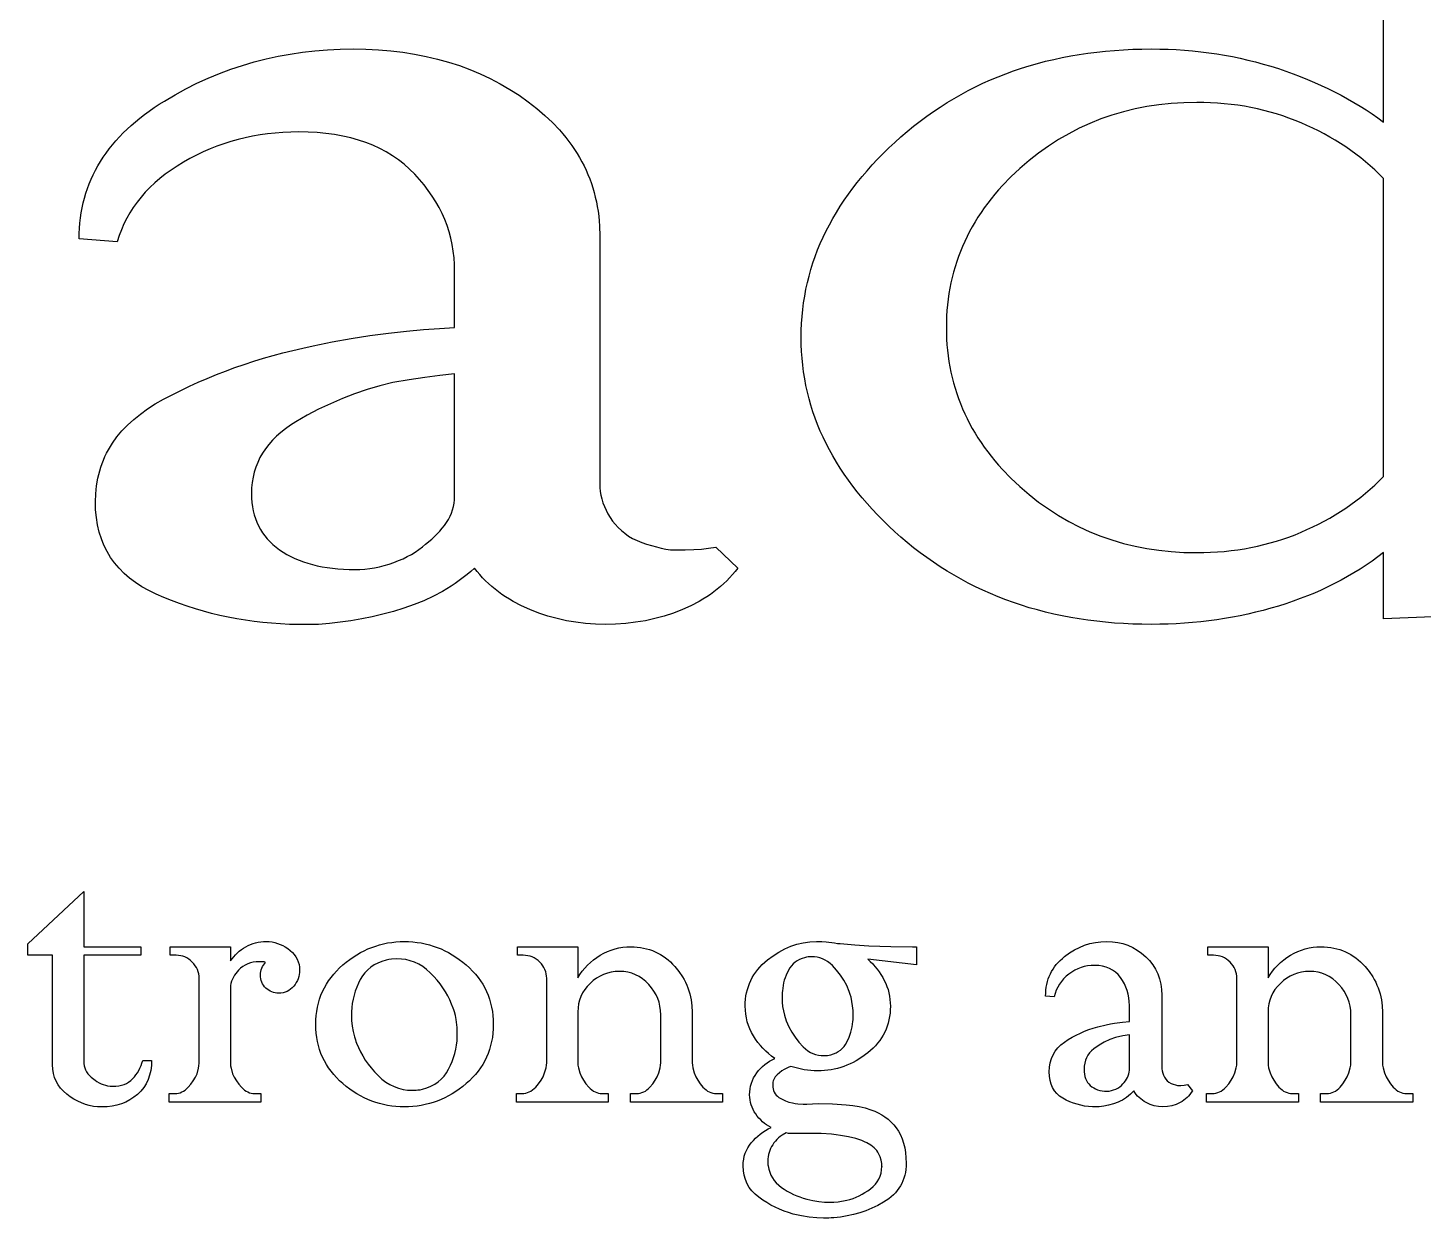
# Model space of a CAD drawing. Header units: millimetres. Extents: x 0.4 to 11.6, y 0.5 to 5.4.
# Drawn here: x 6.46 to 9.411, y 0.5 to 3.018 of the extents above; entities that cross this region are included whole.
import ezdxf

# ---------------------------------------------------------------- set-up
doc = ezdxf.new("R2010")
doc.units = ezdxf.units.MM
doc.header["$MEASUREMENT"] = 0

msp = doc.modelspace()

# ---------------------------------------------------------------- linework, layer by layer
at = {"flags": 128}
for points in [[(9.918702, 1.791667), (9.327634, 1.767857), (9.327634, 1.907738), (9.31552, 1.898577), (9.303166, 1.889695), (9.290573, 1.881092), (9.277739, 1.872768), (9.264665, 1.864723), (9.251352, 1.856957), (9.237799, 1.84947), (9.224006, 1.842262), (9.209973, 1.835333), (9.1957, 1.828683), (9.181187, 1.822312), (9.166434, 1.81622), (9.151441, 1.810407), (9.136209, 1.804874), (9.120737, 1.799619), (9.105024, 1.794643), (9.089132, 1.789958), (9.07312, 1.785575), (9.056988, 1.781494), (9.040736, 1.777716), (9.024364, 1.77424), (9.007872, 1.771066), (8.991261, 1.768194), (8.974529, 1.765625), (8.957677, 1.763358), (8.940706, 1.761393), (8.923614, 1.759731), (8.906403, 1.758371), (8.889071, 1.757313), (8.87162, 1.756557), (8.854049, 1.756104), (8.836357, 1.755952), (8.816552, 1.756133), (8.796957, 1.756673), (8.777571, 1.757574), (8.758396, 1.758836), (8.73943, 1.760457), (8.720675, 1.76244), (8.702129, 1.764782), (8.683793, 1.767485), (8.665667, 1.770549), (8.647751, 1.773972), (8.630044, 1.777756), (8.612548, 1.781901), (8.595262, 1.786406), (8.578185, 1.791271), (8.561318, 1.796497), (8.544662, 1.802083), (8.528215, 1.80803), (8.511978, 1.814337), (8.495951, 1.821004), (8.480133, 1.828032), (8.464526, 1.83542), (8.449129, 1.843169), (8.433941, 1.851278), (8.418964, 1.859747), (8.404196, 1.868577), (8.389638, 1.877767), (8.37529, 1.887317), (8.361152, 1.897228), (8.347224, 1.9075), (8.333506, 1.918132), (8.319998, 1.929124), (8.306699, 1.940476), (8.293712, 1.952061), (8.281137, 1.963751), (8.268974, 1.975545), (8.257224, 1.987444), (8.245886, 1.999448), (8.23496, 2.011556), (8.224446, 2.023769), (8.214345, 2.036086), (8.204656, 2.048508), (8.195379, 2.061035), (8.186515, 2.073667), (8.178063, 2.086403), (8.170023, 2.099243), (8.162396, 2.112188), (8.15518, 2.125238), (8.148378, 2.138393), (8.141987, 2.151652), (8.136009, 2.165016), (8.130443, 2.178484), (8.125289, 2.192057), (8.120548, 2.205735), (8.116218, 2.219517), (8.112302, 2.233404), (8.108797, 2.247396), (8.105705, 2.261492), (8.103025, 2.275693), (8.100757, 2.289998), (8.098902, 2.304408), (8.097459, 2.318923), (8.096428, 2.333543), (8.09581, 2.348267), (8.095604, 2.363095), (8.09581, 2.377925), (8.096428, 2.392654), (8.097459, 2.40728), (8.098902, 2.421805), (8.100757, 2.436228), (8.103025, 2.45055), (8.105705, 2.46477), (8.108797, 2.478888), (8.112302, 2.492904), (8.116218, 2.506818), (8.120548, 2.520631), (8.125289, 2.534342), (8.130443, 2.547952), (8.136009, 2.561459), (8.141987, 2.574865), (8.148378, 2.58817), (8.15518, 2.601372), (8.162396, 2.614473), (8.170023, 2.627472), (8.178063, 2.640369), (8.186515, 2.653165), (8.195379, 2.665859), (8.204656, 2.678451), (8.214345, 2.690941), (8.224446, 2.70333), (8.23496, 2.715617), (8.245886, 2.727802), (8.257224, 2.739886), (8.268974, 2.751867), (8.281137, 2.763747), (8.293712, 2.775526), (8.306699, 2.787202), (8.319998, 2.798646), (8.333506, 2.809727), (8.347224, 2.820445), (8.361152, 2.830799), (8.37529, 2.84079), (8.389638, 2.850417), (8.404196, 2.859682), (8.418964, 2.868583), (8.433941, 2.87712), (8.449129, 2.885295), (8.464526, 2.893106), (8.480133, 2.900553), (8.495951, 2.907638), (8.511978, 2.914359), (8.528215, 2.920717), (8.544662, 2.926711), (8.561318, 2.932343), (8.578185, 2.93761), (8.595262, 2.942515), (8.612548, 2.947056), (8.630044, 2.951234), (8.647751, 2.955049), (8.665667, 2.9585), (8.683793, 2.961589), (8.702129, 2.964313), (8.720675, 2.966675), (8.73943, 2.968673), (8.758396, 2.970308), (8.777571, 2.971579), (8.796957, 2.972488), (8.816552, 2.973033), (8.836357, 2.973214), (8.854049, 2.973052), (8.87162, 2.972563), (8.889071, 2.971749), (8.906403, 2.97061), (8.923614, 2.969145), (8.940706, 2.967355), (8.957677, 2.965239), (8.974529, 2.962798), (8.991261, 2.960031), (9.007872, 2.956938), (9.024364, 2.95352), (9.040736, 2.949777), (9.056988, 2.945708), (9.07312, 2.941313), (9.089132, 2.936593), (9.105024, 2.931548), (9.136209, 2.920666), (9.151441, 2.914876), (9.166434, 2.908854), (9.181187, 2.9026), (9.1957, 2.896112), (9.209973, 2.889393), (9.224006, 2.88244), (9.237799, 2.875256), (9.251352, 2.867839), (9.264665, 2.860189), (9.277739, 2.852307), (9.290573, 2.844192), (9.303166, 2.835844), (9.31552, 2.827265), (9.327634, 2.818452), (9.327634, 3.434524)], [(7.96127, 1.875), (7.955865, 1.86803), (7.950206, 1.861258), (7.944291, 1.854684), (7.938122, 1.848307), (7.931697, 1.842128), (7.925018, 1.836147), (7.918084, 1.830363), (7.910895, 1.824777), (7.903451, 1.819388), (7.895752, 1.814197), (7.887799, 1.809204), (7.87959, 1.804408), (7.862409, 1.79541), (7.844208, 1.787202), (7.825287, 1.779878), (7.805947, 1.773531), (7.786187, 1.768159), (7.766007, 1.763765), (7.745407, 1.760347), (7.724387, 1.757906), (7.702948, 1.756441), (7.681089, 1.755952), (7.660129, 1.756441), (7.639469, 1.757906), (7.619109, 1.760347), (7.599049, 1.763765), (7.579289, 1.768159), (7.559829, 1.773531), (7.540668, 1.779878), (7.521807, 1.787202), (7.503606, 1.79541), (7.486425, 1.804408), (7.478216, 1.809204), (7.470263, 1.814197), (7.462564, 1.819388), (7.45512, 1.824777), (7.447931, 1.830363), (7.440997, 1.836147), (7.434318, 1.842128), (7.427894, 1.848307), (7.421724, 1.854684), (7.41581, 1.861258), (7.41015, 1.86803), (7.404745, 1.875), (7.396964, 1.868042), (7.388973, 1.861305), (7.380772, 1.854789), (7.372361, 1.848493), (7.363741, 1.842419), (7.35491, 1.836565), (7.336619, 1.825521), (7.317488, 1.81536), (7.297518, 1.806083), (7.276709, 1.797689), (7.255059, 1.790179), (7.23293, 1.783459), (7.210681, 1.777437), (7.188312, 1.772112), (7.165823, 1.767485), (7.143215, 1.763556), (7.120486, 1.760324), (7.097637, 1.757789), (7.074669, 1.755952), (7.059316, 1.755952), (7.043964, 1.755952), (7.028611, 1.755952), (7.013259, 1.755952), (6.994166, 1.7569), (6.975268, 1.758254), (6.956564, 1.760016), (6.938056, 1.762184), (6.919743, 1.764759), (6.901624, 1.767741), (6.8837, 1.77113), (6.865972, 1.774926), (6.848438, 1.779128), (6.831099, 1.783738), (6.813955, 1.788754), (6.797006, 1.794178), (6.780252, 1.800008), (6.763692, 1.806245), (6.747328, 1.812889), (6.731158, 1.81994), (6.715589, 1.827503), (6.701023, 1.835682), (6.687463, 1.844477), (6.674906, 1.853888), (6.663354, 1.863915), (6.652807, 1.874558), (6.643264, 1.885818), (6.634726, 1.897693), (6.627192, 1.910185), (6.620663, 1.923293), (6.615138, 1.937018), (6.610618, 1.951358), (6.607102, 1.966314), (6.604591, 1.981887), (6.603084, 1.998076), (6.602582, 2.014881), (6.603144, 2.032122), (6.604831, 2.048875), (6.607642, 2.065139), (6.609469, 2.073088), (6.611578, 2.080915), (6.613967, 2.08862), (6.616638, 2.096203), (6.619589, 2.103664), (6.622822, 2.111003), (6.626336, 2.118219), (6.630131, 2.125314), (6.634207, 2.132286), (6.638564, 2.139137), (6.648122, 2.152472), (6.658804, 2.165318), (6.670611, 2.177676), (6.683542, 2.189546), (6.697598, 2.200928), (6.712777, 2.211821), (6.729082, 2.222226), (6.746511, 2.232143), (6.764614, 2.241653), (6.782943, 2.250837), (6.801496, 2.259696), (6.820274, 2.268229), (6.839277, 2.276437), (6.858505, 2.284319), (6.877958, 2.291876), (6.897636, 2.299107), (6.917539, 2.306013), (6.937666, 2.312593), (6.958019, 2.318848), (6.978596, 2.324777), (6.999398, 2.33038), (7.020425, 2.335658), (7.041677, 2.340611), (7.063154, 2.345238), (7.103334, 2.353609), (7.143275, 2.360863), (7.182975, 2.367001), (7.222435, 2.372024), (7.260697, 2.376116), (7.296799, 2.379464), (7.330742, 2.382068), (7.362526, 2.383929), (7.362526, 2.502976), (7.362196, 2.51738), (7.361207, 2.531576), (7.359558, 2.545561), (7.357249, 2.559338), (7.35428, 2.572905), (7.350652, 2.586263), (7.346364, 2.599412), (7.341417, 2.612351), (7.335809, 2.625081), (7.329542, 2.637602), (7.322616, 2.649914), (7.31503, 2.662016), (7.306784, 2.67391), (7.297878, 2.685593), (7.288313, 2.697068), (7.278088, 2.708333), (7.267233, 2.719145), (7.255779, 2.72926), (7.243725, 2.738677), (7.231071, 2.747396), (7.217818, 2.755418), (7.203965, 2.762742), (7.189512, 2.769368), (7.174459, 2.775298), (7.158807, 2.780529), (7.142555, 2.785063), (7.125703, 2.7889), (7.108252, 2.792039), (7.090201, 2.79448), (7.07155, 2.796224), (7.0523, 2.79727), (7.032449, 2.797619), (7.015755, 2.797369), (6.999256, 2.796619), (6.982951, 2.795369), (6.966842, 2.79362), (6.950927, 2.79137), (6.935207, 2.788621), (6.919683, 2.785371), (6.904353, 2.781622), (6.889218, 2.777373), (6.874278, 2.772624), (6.859532, 2.767375), (6.844982, 2.761626), (6.830627, 2.755377), (6.816466, 2.748628), (6.802501, 2.74138), (6.78873, 2.733631), (6.775364, 2.725475), (6.762613, 2.717006), (6.750476, 2.708223), (6.738955, 2.699126), (6.728047, 2.689715), (6.717755, 2.67999), (6.708077, 2.669951), (6.699014, 2.659598), (6.690566, 2.648932), (6.682732, 2.637951), (6.675513, 2.626657), (6.668909, 2.615048), (6.66292, 2.603126), (6.657545, 2.59089), (6.652785, 2.57834), (6.648639, 2.565476), (6.568039, 2.571429), (6.568215, 2.582706), (6.568744, 2.593843), (6.569625, 2.604841), (6.570858, 2.615699), (6.572443, 2.626418), (6.574381, 2.636998), (6.576671, 2.647438), (6.579314, 2.657738), (6.582308, 2.667899), (6.585655, 2.67792), (6.589355, 2.687802), (6.593407, 2.697545), (6.597811, 2.707148), (6.602567, 2.716611), (6.607676, 2.725935), (6.613137, 2.735119), (6.61895, 2.744164), (6.625116, 2.753069), (6.631634, 2.761835), (6.638504, 2.770461), (6.645727, 2.778948), (6.653302, 2.787295), (6.661229, 2.795503), (6.669509, 2.803571), (6.678141, 2.8115), (6.687125, 2.819289), (6.696462, 2.826939), (6.706151, 2.834449), (6.716192, 2.84182), (6.726586, 2.849051), (6.737332, 2.856143), (6.74843, 2.863095), (6.771129, 2.87643), (6.794127, 2.888904), (6.817426, 2.900519), (6.841024, 2.911272), (6.864922, 2.921166), (6.88912, 2.930199), (6.913618, 2.938372), (6.938416, 2.945685), (6.963513, 2.952137), (6.988911, 2.957729), (7.014608, 2.96246), (7.040605, 2.966332), (7.066902, 2.969343), (7.093499, 2.971494), (7.120396, 2.972784), (7.147592, 2.973214), (7.174677, 2.972778), (7.201236, 2.97147), (7.227271, 2.969291), (7.25278, 2.966239), (7.277766, 2.962315), (7.302226, 2.95752), (7.326162, 2.951852), (7.349573, 2.945313), (7.372459, 2.937901), (7.39482, 2.929618), (7.416657, 2.920462), (7.437969, 2.910435), (7.458756, 2.899536), (7.479019, 2.887765), (7.498756, 2.875122), (7.517969, 2.861607), (7.536328, 2.847418), (7.553502, 2.832752), (7.569491, 2.81761), (7.584296, 2.80199), (7.591255, 2.794002), (7.597917, 2.785894), (7.604283, 2.777668), (7.610354, 2.769322), (7.616128, 2.760857), (7.621606, 2.752273), (7.626787, 2.74357), (7.631673, 2.734747), (7.636263, 2.725805), (7.640556, 2.716745), (7.644554, 2.707565), (7.648255, 2.698265), (7.65166, 2.688847), (7.654769, 2.67931), (7.657582, 2.669653), (7.660099, 2.659877), (7.66232, 2.649982), (7.664244, 2.639968), (7.665873, 2.629835), (7.667205, 2.619582), (7.668242, 2.609211), (7.668982, 2.59872), (7.669574, 2.577381), (7.669574, 2.053571), (7.669844, 2.04541), (7.670654, 2.037295), (7.672003, 2.029227), (7.673892, 2.021205), (7.676321, 2.01323), (7.67929, 2.005301), (7.682798, 1.997419), (7.686846, 1.989583), (7.691434, 1.981934), (7.696561, 1.974609), (7.702228, 1.967611), (7.708435, 1.960938), (7.715182, 1.95459), (7.722468, 1.948568), (7.730294, 1.942871), (7.73866, 1.9375), (7.748375, 1.933222), (7.75833, 1.929315), (7.768525, 1.925781), (7.77896, 1.922619), (7.789395, 1.919829), (7.79959, 1.917411), (7.809545, 1.915365), (7.81926, 1.91369), (7.834613, 1.91369), (7.849965, 1.91369), (7.868196, 1.914063), (7.884508, 1.915179), (7.89986, 1.917039), (7.915213, 1.919643), (7.96127, 1.875)], [(9.327634, 2.068452), (9.327634, 2.699405), (9.318406, 2.708583), (9.308954, 2.717518), (9.299276, 2.726208), (9.289373, 2.734654), (9.279246, 2.742856), (9.268893, 2.750814), (9.258316, 2.758527), (9.247514, 2.765997), (9.236487, 2.773222), (9.225235, 2.780204), (9.213758, 2.786941), (9.202056, 2.793434), (9.19013, 2.799683), (9.177978, 2.805687), (9.165602, 2.811448), (9.153001, 2.816964), (9.14022, 2.82219), (9.127303, 2.827079), (9.114252, 2.83163), (9.101066, 2.835844), (9.087745, 2.839722), (9.07429, 2.843262), (9.060699, 2.846465), (9.046973, 2.84933), (9.033112, 2.851859), (9.019117, 2.85405), (9.004986, 2.855905), (8.990721, 2.857422), (8.976321, 2.858602), (8.961785, 2.859445), (8.947115, 2.85995), (8.93231, 2.860119), (8.905211, 2.859573), (8.878606, 2.857933), (8.852497, 2.855201), (8.826882, 2.851376), (8.801762, 2.846459), (8.777137, 2.840448), (8.753006, 2.833345), (8.72937, 2.825149), (8.706229, 2.81586), (8.683583, 2.805478), (8.661431, 2.794003), (8.639775, 2.781436), (8.618612, 2.767776), (8.597945, 2.753023), (8.577773, 2.737177), (8.558095, 2.720238), (8.539272, 2.702532), (8.521663, 2.684384), (8.513314, 2.675145), (8.505269, 2.665795), (8.497527, 2.656334), (8.490089, 2.646763), (8.482954, 2.637082), (8.476123, 2.62729), (8.469596, 2.617388), (8.463372, 2.607375), (8.457452, 2.597252), (8.451835, 2.587019), (8.446522, 2.576675), (8.441513, 2.56622), (8.436807, 2.555655), (8.432405, 2.54498), (8.428306, 2.534194), (8.424511, 2.523298), (8.42102, 2.512291), (8.417832, 2.501174), (8.414948, 2.489947), (8.412367, 2.478609), (8.41009, 2.46716), (8.408117, 2.455601), (8.406447, 2.443932), (8.405081, 2.432152), (8.404018, 2.420262), (8.403259, 2.408261), (8.402804, 2.39615), (8.402652, 2.383929), (8.402804, 2.371707), (8.403259, 2.359596), (8.404018, 2.347595), (8.405081, 2.335705), (8.406447, 2.323925), (8.408117, 2.312256), (8.41009, 2.300697), (8.412367, 2.289249), (8.414948, 2.277911), (8.417832, 2.266683), (8.42102, 2.255566), (8.424511, 2.244559), (8.428306, 2.233663), (8.432405, 2.222877), (8.436807, 2.212202), (8.441513, 2.201637), (8.446522, 2.191182), (8.451835, 2.180838), (8.457452, 2.170605), (8.463372, 2.160482), (8.469596, 2.150469), (8.476123, 2.140567), (8.482954, 2.130775), (8.490089, 2.121094), (8.497527, 2.111523), (8.505269, 2.102062), (8.513314, 2.092712), (8.521663, 2.083473), (8.539272, 2.065325), (8.558095, 2.047619), (8.577773, 2.03068), (8.597945, 2.014834), (8.618612, 2.000081), (8.639775, 1.986421), (8.661431, 1.973854), (8.683583, 1.962379), (8.706229, 1.951997), (8.72937, 1.942708), (8.753006, 1.934512), (8.777137, 1.927409), (8.801762, 1.921398), (8.826882, 1.916481), (8.852497, 1.912656), (8.878606, 1.909924), (8.905211, 1.908285), (8.93231, 1.907738), (8.947115, 1.907907), (8.961785, 1.908412), (8.976321, 1.909255), (8.990721, 1.910435), (9.004986, 1.911952), (9.019117, 1.913807), (9.033112, 1.915998), (9.046973, 1.918527), (9.060699, 1.921393), (9.07429, 1.924595), (9.087745, 1.928135), (9.101066, 1.932013), (9.114252, 1.936227), (9.127303, 1.940778), (9.14022, 1.945667), (9.153001, 1.950893), (9.165602, 1.956409), (9.177978, 1.96217), (9.19013, 1.968175), (9.202056, 1.974423), (9.213758, 1.980916), (9.225235, 1.987653), (9.236487, 1.994635), (9.247514, 2.00186), (9.258316, 2.00933), (9.268893, 2.017043), (9.279246, 2.025001), (9.289373, 2.033203), (9.299276, 2.041649), (9.308954, 2.050339), (9.318406, 2.059274), (9.327634, 2.068452)], [(7.362526, 2.026786), (7.362526, 2.285714), (7.331342, 2.282366), (7.299197, 2.278274), (7.266094, 2.273438), (7.232031, 2.267857), (7.204474, 2.260696), (7.177458, 2.252604), (7.150981, 2.243583), (7.125044, 2.233631), (7.099646, 2.222749), (7.074788, 2.210938), (7.05047, 2.198196), (7.026692, 2.184524), (7.015305, 2.177304), (7.004653, 2.169782), (6.994736, 2.161958), (6.985553, 2.153832), (6.977104, 2.145403), (6.969391, 2.136672), (6.962412, 2.127639), (6.956167, 2.118304), (6.950657, 2.108666), (6.945882, 2.098726), (6.941842, 2.088484), (6.938536, 2.077939), (6.935965, 2.067092), (6.934128, 2.055943), (6.933026, 2.044492), (6.932659, 2.032738), (6.932891, 2.023205), (6.933588, 2.013951), (6.93475, 2.004976), (6.936377, 1.99628), (6.938468, 1.987863), (6.941025, 1.979725), (6.944046, 1.971866), (6.947531, 1.964286), (6.951482, 1.956985), (6.955897, 1.949963), (6.960777, 1.94322), (6.966122, 1.936756), (6.971932, 1.930571), (6.978206, 1.924665), (6.984945, 1.919038), (6.992149, 1.91369), (6.999743, 1.908645), (7.007652, 1.903925), (7.015875, 1.89953), (7.024413, 1.895461), (7.033267, 1.891718), (7.042434, 1.8883), (7.051917, 1.885207), (7.061715, 1.88244), (7.071827, 1.879999), (7.082255, 1.877883), (7.092997, 1.876093), (7.104054, 1.874628), (7.115426, 1.873489), (7.127113, 1.872675), (7.139114, 1.872187), (7.151431, 1.872024), (7.161955, 1.872256), (7.17242, 1.872954), (7.182825, 1.874116), (7.19317, 1.875744), (7.203455, 1.877837), (7.21368, 1.880394), (7.223845, 1.883417), (7.23395, 1.886905), (7.243815, 1.890765), (7.25326, 1.894903), (7.262286, 1.899321), (7.270891, 1.904018), (7.279077, 1.908994), (7.286844, 1.914249), (7.29419, 1.919782), (7.301117, 1.925595), (7.31395, 1.936291), (7.319917, 1.941848), (7.325584, 1.947545), (7.330952, 1.953381), (7.336019, 1.959356), (7.340787, 1.965472), (7.345255, 1.971726), (7.349303, 1.97812), (7.352811, 1.984654), (7.35578, 1.991327), (7.358208, 1.99814), (7.360097, 2.005092), (7.361447, 2.012184), (7.362256, 2.019415), (7.362526, 2.026786)], [(6.721501, 0.833603), (6.721033, 0.822563), (6.71963, 0.812112), (6.717291, 0.802248), (6.714016, 0.792973), (6.709806, 0.784285), (6.704661, 0.776186), (6.69858, 0.768675), (6.691563, 0.761752), (6.683838, 0.755537), (6.675632, 0.750151), (6.666944, 0.745594), (6.657776, 0.741865), (6.648126, 0.738964), (6.637996, 0.736893), (6.627384, 0.73565), (6.616291, 0.735236), (6.611586, 0.735236), (6.606882, 0.735236), (6.598194, 0.736405), (6.589668, 0.738203), (6.581301, 0.740628), (6.573095, 0.743682), (6.565049, 0.747364), (6.557164, 0.751675), (6.549439, 0.756613), (6.541874, 0.76218), (6.534857, 0.768294), (6.528776, 0.774876), (6.523631, 0.781927), (6.519421, 0.789444), (6.516146, 0.79743), (6.513807, 0.805883), (6.512404, 0.814805), (6.511936, 0.824194), (6.511936, 1.055998), (6.459759, 1.055998), (6.459759, 1.079948), (6.577799, 1.191145), (6.577799, 1.07396), (6.698406, 1.07396), (6.698406, 1.055998), (6.577799, 1.055998), (6.577799, 0.943517), (6.577799, 0.831892), (6.578047, 0.82706), (6.578788, 0.822403), (6.580025, 0.817919), (6.581755, 0.813608), (6.583981, 0.809472), (6.586701, 0.805509), (6.589915, 0.80172), (6.593624, 0.798105), (6.601723, 0.791663), (6.605913, 0.788903), (6.610196, 0.786451), (6.614573, 0.784306), (6.619044, 0.782468), (6.623608, 0.780938), (6.628266, 0.779715), (6.633826, 0.779287), (6.639386, 0.778859), (6.645841, 0.779107), (6.651949, 0.779848), (6.657709, 0.781085), (6.663122, 0.782815), (6.668187, 0.785041), (6.672905, 0.78776), (6.677276, 0.790975), (6.681299, 0.794684), (6.685001, 0.798753), (6.688409, 0.80305), (6.691523, 0.807574), (6.694343, 0.812325), (6.696869, 0.817304), (6.699101, 0.82251), (6.701039, 0.827943), (6.702683, 0.833603), (6.721501, 0.833603)], [(7.034565, 1.024349), (7.034371, 1.019705), (7.033789, 1.015181), (7.03282, 1.010777), (7.031464, 1.006493), (7.02972, 1.00233), (7.027588, 0.998287), (7.025069, 0.994365), (7.022162, 0.990562), (7.018947, 0.987054), (7.015506, 0.984013), (7.011837, 0.981441), (7.007941, 0.979336), (7.003818, 0.977698), (6.999468, 0.976529), (6.99489, 0.975827), (6.990086, 0.975593), (6.986297, 0.975767), (6.982628, 0.976288), (6.979079, 0.977157), (6.975651, 0.978373), (6.972343, 0.979937), (6.969156, 0.981848), (6.966089, 0.984107), (6.963142, 0.986713), (6.960435, 0.989573), (6.95809, 0.992594), (6.956105, 0.995775), (6.954481, 0.999116), (6.953218, 1.002618), (6.952316, 1.00628), (6.951775, 1.010102), (6.951594, 1.014085), (6.951781, 1.01788), (6.952343, 1.021569), (6.953278, 1.025151), (6.954588, 1.028626), (6.956218, 1.031941), (6.958116, 1.035041), (6.960281, 1.037928), (6.962714, 1.040601), (6.959399, 1.041884), (6.956299, 1.042312), (6.949028, 1.042312), (6.94272, 1.042018), (6.936625, 1.041136), (6.930745, 1.039666), (6.925078, 1.037607), (6.919678, 1.035014), (6.9146, 1.031941), (6.909842, 1.028385), (6.905404, 1.024349), (6.902491, 1.021195), (6.899738, 1.01772), (6.897145, 1.013924), (6.894712, 1.009808), (6.892547, 1.005478), (6.890756, 1.00104), (6.88934, 0.996496), (6.888297, 0.991845), (6.888297, 0.827615), (6.888618, 0.822376), (6.88958, 0.816923), (6.892574, 0.805376), (6.896343, 0.797811), (6.900807, 0.790514), (6.905966, 0.783484), (6.91182, 0.776721), (6.914967, 0.773613), (6.918208, 0.77092), (6.921543, 0.768642), (6.924971, 0.766777), (6.928493, 0.765327), (6.932108, 0.764291), (6.935817, 0.76367), (6.939619, 0.763463), (6.952449, 0.763463), (6.952449, 0.7455), (6.854938, 0.7455), (6.758281, 0.7455), (6.758281, 0.763463), (6.771032, 0.763463), (6.774808, 0.76367), (6.778491, 0.764291), (6.782082, 0.765327), (6.78558, 0.766777), (6.788985, 0.768642), (6.792297, 0.77092), (6.795517, 0.773613), (6.798644, 0.776721), (6.80446, 0.783484), (6.809587, 0.790514), (6.814023, 0.797811), (6.817769, 0.805376), (6.820743, 0.816923), (6.8217, 0.822376), (6.82202, 0.827615), (6.82202, 1.007242), (6.821794, 1.01208), (6.821117, 1.016758), (6.819988, 1.021275), (6.818408, 1.025632), (6.816376, 1.029829), (6.813893, 1.033865), (6.810958, 1.037741), (6.807572, 1.041456), (6.80388, 1.044865), (6.800029, 1.047818), (6.796018, 1.050318), (6.791848, 1.052362), (6.787518, 1.053953), (6.783029, 1.055089), (6.77838, 1.05577), (6.773571, 1.055998), (6.760834, 1.055998), (6.760834, 1.07396), (6.888297, 1.07396), (6.888297, 1.044023), (6.891612, 1.048607), (6.89514, 1.05295), (6.898882, 1.057054), (6.902838, 1.060916), (6.907008, 1.064538), (6.911392, 1.067919), (6.91599, 1.07106), (6.920801, 1.07396), (6.925773, 1.076567), (6.930851, 1.078825), (6.936037, 1.080736), (6.94133, 1.0823), (6.946729, 1.083516), (6.952236, 1.084385), (6.957849, 1.084906), (6.963569, 1.08508), (6.966991, 1.08508), (6.970412, 1.08508), (6.97634, 1.084225), (6.982147, 1.082942), (6.987834, 1.081231), (6.9934, 1.079093), (6.998846, 1.076526), (7.004172, 1.073533), (7.009378, 1.070111), (7.014463, 1.066262), (7.019175, 1.062052), (7.023258, 1.057548), (7.026713, 1.05275), (7.029539, 1.047658), (7.031738, 1.042272), (7.033308, 1.036592), (7.03425, 1.030617), (7.034565, 1.024349)], [(7.444285, 0.90973), (7.444061, 0.900319), (7.443389, 0.891119), (7.44227, 0.88213), (7.440703, 0.87335), (7.438688, 0.864782), (7.436225, 0.856424), (7.433315, 0.848276), (7.429957, 0.840339), (7.426152, 0.832612), (7.421898, 0.825096), (7.417197, 0.81779), (7.412048, 0.810695), (7.406451, 0.80381), (7.400407, 0.797136), (7.393915, 0.790672), (7.386975, 0.784419), (7.379748, 0.778463), (7.372394, 0.772892), (7.364913, 0.767704), (7.357305, 0.762901), (7.34957, 0.758483), (7.341708, 0.754448), (7.333719, 0.750798), (7.325603, 0.747531), (7.31736, 0.74465), (7.30899, 0.742152), (7.300493, 0.740039), (7.291869, 0.73831), (7.283118, 0.736965), (7.274241, 0.736004), (7.265236, 0.735428), (7.256104, 0.735236), (7.247076, 0.735428), (7.238168, 0.736004), (7.229381, 0.736965), (7.220713, 0.73831), (7.212166, 0.740039), (7.20374, 0.742152), (7.195433, 0.74465), (7.187247, 0.747531), (7.179181, 0.750798), (7.171236, 0.754448), (7.163411, 0.758483), (7.155706, 0.762901), (7.148121, 0.767704), (7.140657, 0.772892), (7.133312, 0.778463), (7.126089, 0.784419), (7.119149, 0.790672), (7.112657, 0.797136), (7.106612, 0.80381), (7.101016, 0.810695), (7.095867, 0.81779), (7.091166, 0.825096), (7.086912, 0.832612), (7.083107, 0.840339), (7.079749, 0.848276), (7.076838, 0.856424), (7.074376, 0.864782), (7.072361, 0.87335), (7.070794, 0.88213), (7.069675, 0.891119), (7.069003, 0.900319), (7.068779, 0.90973), (7.069003, 0.919143), (7.069675, 0.928348), (7.070794, 0.937346), (7.072361, 0.946137), (7.074376, 0.95472), (7.076838, 0.963097), (7.079749, 0.971266), (7.083107, 0.979229), (7.086912, 0.986984), (7.091166, 0.994532), (7.095867, 1.001872), (7.101016, 1.009006), (7.106612, 1.015932), (7.112657, 1.022652), (7.119149, 1.029164), (7.126089, 1.035469), (7.133312, 1.041477), (7.140657, 1.047097), (7.148121, 1.052329), (7.155706, 1.057174), (7.163411, 1.061631), (7.171236, 1.065701), (7.179181, 1.069383), (7.187247, 1.072677), (7.195433, 1.075584), (7.20374, 1.078104), (7.212166, 1.080235), (7.220713, 1.081979), (7.229381, 1.083336), (7.238168, 1.084305), (7.247076, 1.084886), (7.256104, 1.08508), (7.265236, 1.084886), (7.274241, 1.084305), (7.283118, 1.083336), (7.291869, 1.081979), (7.300493, 1.080235), (7.30899, 1.078104), (7.31736, 1.075584), (7.325603, 1.072677), (7.333719, 1.069383), (7.341708, 1.065701), (7.34957, 1.061631), (7.357305, 1.057174), (7.364913, 1.052329), (7.372394, 1.047097), (7.379748, 1.041477), (7.386975, 1.035469), (7.393915, 1.029164), (7.400407, 1.022652), (7.406451, 1.015932), (7.412048, 1.009006), (7.417197, 1.001872), (7.421898, 0.994532), (7.426152, 0.986984), (7.429957, 0.979229), (7.433315, 0.971266), (7.436225, 0.963097), (7.438688, 0.95472), (7.440703, 0.946137), (7.44227, 0.937346), (7.443389, 0.928348), (7.444061, 0.919143), (7.444285, 0.90973)], [(7.929277, 0.7455), (7.831765, 0.7455), (7.734253, 0.7455), (7.734253, 0.763463), (7.747084, 0.763463), (7.751087, 0.763677), (7.754969, 0.764318), (7.758732, 0.765387), (7.762374, 0.766884), (7.765895, 0.768809), (7.769297, 0.771161), (7.772578, 0.773941), (7.775739, 0.777149), (7.781539, 0.784152), (7.786538, 0.791476), (7.790734, 0.799121), (7.794129, 0.807086), (7.797123, 0.817778), (7.798085, 0.823231), (7.798406, 0.82847), (7.798406, 0.930259), (7.798012, 0.939307), (7.796829, 0.948061), (7.794857, 0.956521), (7.792098, 0.964687), (7.788549, 0.972559), (7.784212, 0.980137), (7.779087, 0.987421), (7.773173, 0.994411), (7.766684, 1.000827), (7.759834, 1.006386), (7.752624, 1.011091), (7.745052, 1.01494), (7.73712, 1.017934), (7.728827, 1.020072), (7.720173, 1.021355), (7.711159, 1.021783), (7.702331, 1.021389), (7.693811, 1.020206), (7.685598, 1.018235), (7.677692, 1.015475), (7.670094, 1.011926), (7.662804, 1.007589), (7.65582, 1.002464), (7.649145, 0.99655), (7.64303, 0.990088), (7.637731, 0.983318), (7.633247, 0.976242), (7.629578, 0.968857), (7.626725, 0.961166), (7.624687, 0.953167), (7.623464, 0.94486), (7.623056, 0.936247), (7.623056, 0.82847), (7.623377, 0.823231), (7.624339, 0.817778), (7.627333, 0.807086), (7.630754, 0.799121), (7.635031, 0.791476), (7.640163, 0.784152), (7.646151, 0.777149), (7.649399, 0.773941), (7.652726, 0.771161), (7.656135, 0.768809), (7.659623, 0.766884), (7.663191, 0.765387), (7.66684, 0.764318), (7.670569, 0.763677), (7.674378, 0.763463), (7.687208, 0.763463), (7.687208, 0.7455), (7.589697, 0.7455), (7.49304, 0.7455), (7.49304, 0.763463), (7.505016, 0.763463), (7.509025, 0.763677), (7.512928, 0.764318), (7.516723, 0.765387), (7.520412, 0.766884), (7.523994, 0.768809), (7.527469, 0.771161), (7.530837, 0.773941), (7.534098, 0.777149), (7.540086, 0.784152), (7.545218, 0.791476), (7.549495, 0.799121), (7.552916, 0.807086), (7.55591, 0.817778), (7.556872, 0.823231), (7.557193, 0.82847), (7.557193, 1.007242), (7.556966, 1.01208), (7.556284, 1.016758), (7.555148, 1.021275), (7.553558, 1.025632), (7.551513, 1.029829), (7.549013, 1.033865), (7.54606, 1.037741), (7.542652, 1.041456), (7.538923, 1.044865), (7.535007, 1.047818), (7.530904, 1.050318), (7.526614, 1.052362), (7.522136, 1.053953), (7.517472, 1.055089), (7.51262, 1.05577), (7.507582, 1.055998), (7.495607, 1.055998), (7.495607, 1.07396), (7.559331, 1.07396), (7.623056, 1.07396), (7.623056, 1.008097), (7.62754, 1.015395), (7.632438, 1.022318), (7.637751, 1.028867), (7.643478, 1.035041), (7.649619, 1.040842), (7.656175, 1.046268), (7.663145, 1.05132), (7.670529, 1.055998), (7.67818, 1.060208), (7.685952, 1.063856), (7.693844, 1.066944), (7.701857, 1.06947), (7.709989, 1.071434), (7.718242, 1.072838), (7.726615, 1.07368), (7.735109, 1.07396), (7.742089, 1.073797), (7.748915, 1.073305), (7.755588, 1.072487), (7.762106, 1.071341), (7.768471, 1.069867), (7.774683, 1.068066), (7.780741, 1.065938), (7.786645, 1.063482), (7.792395, 1.060699), (7.797992, 1.057588), (7.803435, 1.05415), (7.808724, 1.050384), (7.813859, 1.046291), (7.818841, 1.041871), (7.823669, 1.037123), (7.828344, 1.032047), (7.836964, 1.021369), (7.844435, 1.010289), (7.84774, 1.004599), (7.850757, 0.998808), (7.853487, 0.992918), (7.855929, 0.986927), (7.858084, 0.980836), (7.859952, 0.974644), (7.861533, 0.968353), (7.862826, 0.961961), (7.86455, 0.948877), (7.865124, 0.935391), (7.865124, 0.82847), (7.865445, 0.823231), (7.866407, 0.817778), (7.869401, 0.807086), (7.872796, 0.799121), (7.876993, 0.791476), (7.881991, 0.784152), (7.887792, 0.777149), (7.890952, 0.773941), (7.894234, 0.771161), (7.897635, 0.768809), (7.901157, 0.766884), (7.904799, 0.765387), (7.908561, 0.764318), (7.912444, 0.763677), (7.916446, 0.763463), (7.929277, 0.763463), (7.929277, 0.7455)], [(8.339852, 1.035469), (8.236353, 1.047444), (8.241766, 1.042633), (8.246885, 1.037607), (8.25171, 1.032368), (8.25624, 1.026915), (8.260477, 1.021248), (8.26442, 1.015368), (8.268068, 1.009273), (8.271423, 1.002965), (8.27443, 0.996496), (8.277036, 0.989921), (8.279242, 0.983238), (8.281046, 0.976449), (8.282449, 0.969552), (8.283452, 0.962549), (8.284053, 0.955439), (8.284253, 0.948222), (8.284066, 0.940719), (8.283505, 0.933393), (8.282569, 0.926244), (8.28126, 0.919273), (8.279576, 0.912478), (8.277517, 0.905861), (8.275085, 0.899421), (8.272278, 0.893157), (8.269097, 0.887071), (8.265542, 0.881162), (8.261613, 0.87543), (8.257309, 0.869875), (8.252632, 0.864498), (8.24758, 0.859297), (8.242153, 0.854273), (8.236353, 0.849427), (8.224218, 0.840506), (8.211761, 0.832774), (8.205413, 0.829354), (8.198984, 0.826232), (8.192475, 0.823407), (8.185886, 0.820879), (8.179217, 0.818649), (8.172468, 0.816716), (8.165638, 0.81508), (8.158729, 0.813742), (8.151739, 0.812701), (8.144669, 0.811958), (8.137518, 0.811512), (8.130288, 0.811363), (8.123044, 0.811524), (8.115853, 0.812005), (8.108716, 0.812807), (8.101633, 0.813929), (8.087626, 0.816923), (8.073834, 0.820772), (8.069557, 0.819061), (8.06528, 0.817351), (8.059827, 0.814544), (8.054588, 0.811256), (8.049563, 0.807487), (8.044751, 0.803237), (8.042546, 0.800932), (8.040635, 0.798506), (8.039018, 0.79596), (8.037694, 0.793294), (8.036665, 0.790507), (8.03593, 0.7876), (8.035489, 0.784573), (8.035342, 0.781425), (8.035549, 0.777275), (8.036171, 0.77338), (8.037207, 0.769738), (8.038657, 0.76635), (8.040521, 0.763215), (8.0428, 0.760335), (8.045493, 0.757709), (8.0486, 0.755337), (8.055363, 0.751247), (8.062393, 0.747959), (8.06969, 0.745473), (8.077255, 0.743789), (8.083136, 0.742399), (8.088802, 0.741651), (8.099495, 0.741223), (8.103344, 0.741223), (8.107193, 0.741223), (8.119596, 0.741651), (8.132854, 0.742079), (8.161829, 0.741544), (8.190591, 0.73994), (8.204624, 0.73847), (8.21807, 0.736198), (8.230927, 0.733124), (8.243196, 0.729248), (8.251141, 0.726214), (8.258726, 0.722672), (8.26595, 0.718623), (8.272813, 0.714065), (8.279315, 0.709), (8.285456, 0.703427), (8.291237, 0.697346), (8.296656, 0.690757), (8.301568, 0.683606), (8.305825, 0.675841), (8.309427, 0.667461), (8.312374, 0.658467), (8.314666, 0.648857), (8.316303, 0.638633), (8.317285, 0.627794), (8.317613, 0.61634), (8.317426, 0.6096), (8.316864, 0.603068), (8.315929, 0.596743), (8.314619, 0.590625), (8.312935, 0.584715), (8.310877, 0.579011), (8.308444, 0.573515), (8.305638, 0.568226), (8.302457, 0.563143), (8.298902, 0.558269), (8.294972, 0.553601), (8.290669, 0.54914), (8.285991, 0.544887), (8.280939, 0.54084), (8.275513, 0.537001), (8.269712, 0.533369), (8.25759, 0.526687), (8.245174, 0.520753), (8.232464, 0.515567), (8.21946, 0.51113), (8.206161, 0.507441), (8.192569, 0.504501), (8.178683, 0.502309), (8.164502, 0.500865), (8.159263, 0.500224), (8.15381, 0.50001), (8.143118, 0.50001), (8.128684, 0.500545), (8.112753, 0.502149), (8.095966, 0.504822), (8.078966, 0.508564), (8.069029, 0.511551), (8.059319, 0.514952), (8.049837, 0.518768), (8.040581, 0.522998), (8.031553, 0.527642), (8.022752, 0.532701), (8.014179, 0.538174), (8.005832, 0.544061), (7.998114, 0.55043), (7.991424, 0.557346), (7.985764, 0.564811), (7.981133, 0.572823), (7.977531, 0.581383), (7.974959, 0.590492), (7.973415, 0.600148), (7.9729, 0.610352), (7.973168, 0.617483), (7.97397, 0.624332), (7.975306, 0.630901), (7.977177, 0.637189), (7.979583, 0.643197), (7.982523, 0.648924), (7.985998, 0.65437), (7.990008, 0.659536), (7.994405, 0.664434), (7.999043, 0.669078), (8.003921, 0.673469), (8.00904, 0.677605), (8.014399, 0.681488), (8.019999, 0.685117), (8.02584, 0.688491), (8.031921, 0.691612), (8.027109, 0.694305), (8.022512, 0.697252), (8.018128, 0.700453), (8.013958, 0.703908), (8.010002, 0.707617), (8.00626, 0.711579), (8.002731, 0.715796), (7.999417, 0.720267), (7.99641, 0.724924), (7.993803, 0.729702), (7.991598, 0.734601), (7.989794, 0.739619), (7.988391, 0.744758), (7.987388, 0.750017), (7.986787, 0.755397), (7.986586, 0.760897), (7.98682, 0.767232), (7.987522, 0.773406), (7.988691, 0.779421), (7.990329, 0.785274), (7.992434, 0.790968), (7.995006, 0.796501), (7.998047, 0.801874), (8.001555, 0.807086), (8.005424, 0.812058), (8.009548, 0.816709), (8.013925, 0.821039), (8.018556, 0.825049), (8.023441, 0.828738), (8.028579, 0.832106), (8.033972, 0.835153), (8.039619, 0.837879), (8.03293, 0.842738), (8.026548, 0.847903), (8.020473, 0.853376), (8.014706, 0.859157), (8.009247, 0.865244), (8.004095, 0.87164), (7.99925, 0.878342), (7.994712, 0.885352), (7.990603, 0.892603), (7.987041, 0.900027), (7.984027, 0.907625), (7.981561, 0.915397), (7.979643, 0.923343), (7.978273, 0.931462), (7.977451, 0.939755), (7.977177, 0.948222), (7.977361, 0.955621), (7.977912, 0.96285), (7.978831, 0.969908), (7.980118, 0.976796), (7.981772, 0.983514), (7.983793, 0.990061), (7.986182, 0.996438), (7.988939, 1.002644), (7.992063, 1.00868), (7.995554, 1.014546), (7.999413, 1.020241), (8.00364, 1.025766), (8.008234, 1.03112), (8.013196, 1.036304), (8.018526, 1.041318), (8.024222, 1.046161), (8.036131, 1.055096), (8.048333, 1.062867), (8.060829, 1.069476), (8.07362, 1.074923), (8.086704, 1.079206), (8.100083, 1.082327), (8.113755, 1.084285), (8.127722, 1.08508), (8.129005, 1.08508), (8.130288, 1.08508), (8.13959, 1.084866), (8.148678, 1.084225), (8.166213, 1.082514), (8.172628, 1.081231), (8.178188, 1.080803), (8.208981, 1.077809), (8.238919, 1.075671), (8.285109, 1.074388), (8.331299, 1.07396), (8.339852, 1.07396), (8.339852, 1.054715), (8.339852, 1.035469)], [(8.923212, 0.76945), (8.920746, 0.765501), (8.918053, 0.761779), (8.915132, 0.758284), (8.911985, 0.755016), (8.90861, 0.751975), (8.905008, 0.749162), (8.901179, 0.746576), (8.897123, 0.744217), (8.888596, 0.740288), (8.879695, 0.737481), (8.870419, 0.735797), (8.86077, 0.735236), (8.851494, 0.735797), (8.842486, 0.737481), (8.833746, 0.740288), (8.825272, 0.744217), (8.821216, 0.746576), (8.817387, 0.749162), (8.813785, 0.751975), (8.81041, 0.755016), (8.807263, 0.758284), (8.804342, 0.761779), (8.801649, 0.765501), (8.799184, 0.76945), (8.795668, 0.765514), (8.791966, 0.761832), (8.788077, 0.758404), (8.784001, 0.75523), (8.779737, 0.75231), (8.775287, 0.749643), (8.770649, 0.747231), (8.765824, 0.745072), (8.755934, 0.74141), (8.745937, 0.73855), (8.735833, 0.736492), (8.725622, 0.735236), (8.722201, 0.735236), (8.718779, 0.735236), (8.715358, 0.735236), (8.711936, 0.735236), (8.703469, 0.735897), (8.695176, 0.737027), (8.687057, 0.738624), (8.679112, 0.740689), (8.67134, 0.743221), (8.663742, 0.746222), (8.656317, 0.74969), (8.649067, 0.753626), (8.642351, 0.75815), (8.63653, 0.763382), (8.631605, 0.769323), (8.627576, 0.775972), (8.624442, 0.78333), (8.622203, 0.791396), (8.62086, 0.80017), (8.620412, 0.809652), (8.620913, 0.819422), (8.622417, 0.828631), (8.624923, 0.837278), (8.628431, 0.845364), (8.632942, 0.852888), (8.638455, 0.859852), (8.64497, 0.866254), (8.652488, 0.872094), (8.660608, 0.877467), (8.668927, 0.882465), (8.677448, 0.88709), (8.686168, 0.89134), (8.69509, 0.895216), (8.704211, 0.898717), (8.713533, 0.901845), (8.723056, 0.904598), (8.740912, 0.909089), (8.749759, 0.910853), (8.758554, 0.912296), (8.775126, 0.914435), (8.789774, 0.915718), (8.789774, 0.949932), (8.78948, 0.958152), (8.788598, 0.966131), (8.787128, 0.973869), (8.78507, 0.981367), (8.782424, 0.988624), (8.779189, 0.995641), (8.775367, 1.002417), (8.770956, 1.008953), (8.765985, 1.014967), (8.760478, 1.020179), (8.754437, 1.02459), (8.747862, 1.028198), (8.740751, 1.031005), (8.733107, 1.03301), (8.724927, 1.034213), (8.716213, 1.034614), (8.708815, 1.034326), (8.701592, 1.033464), (8.694542, 1.032027), (8.687665, 1.030016), (8.680963, 1.02743), (8.674434, 1.024269), (8.668079, 1.020533), (8.661897, 1.016223), (8.656077, 1.011445), (8.650804, 1.006306), (8.64608, 1.000807), (8.641903, 0.994946), (8.638275, 0.988725), (8.635194, 0.982142), (8.632661, 0.975199), (8.630677, 0.967895), (8.612714, 0.969606), (8.612871, 0.976048), (8.613342, 0.982329), (8.614127, 0.988451), (8.615226, 0.994411), (8.61664, 1.000212), (8.618367, 1.005852), (8.620409, 1.011332), (8.622764, 1.016651), (8.625434, 1.02181), (8.628418, 1.026808), (8.631716, 1.031646), (8.635328, 1.036324), (8.639254, 1.040842), (8.643494, 1.045199), (8.648048, 1.049395), (8.652916, 1.053432), (8.6631, 1.060849), (8.673552, 1.067278), (8.684271, 1.072717), (8.695257, 1.077168), (8.70651, 1.08063), (8.718031, 1.083102), (8.729819, 1.084586), (8.741874, 1.08508), (8.753829, 1.084579), (8.765316, 1.083075), (8.776336, 1.080569), (8.786888, 1.077061), (8.796972, 1.07255), (8.806588, 1.067037), (8.815736, 1.060522), (8.824417, 1.053004), (8.832336, 1.044711), (8.839199, 1.03587), (8.845006, 1.026481), (8.849757, 1.016544), (8.853452, 1.006059), (8.856092, 0.995026), (8.857676, 0.983445), (8.858204, 0.971316), (8.858204, 0.820772), (8.858444, 0.816094), (8.859166, 0.81147), (8.860369, 0.806899), (8.862053, 0.802382), (8.864218, 0.798078), (8.866864, 0.794149), (8.869992, 0.790594), (8.8736, 0.787413), (8.877984, 0.785061), (8.882582, 0.783136), (8.887179, 0.781639), (8.891563, 0.78057), (8.894984, 0.78057), (8.898406, 0.78057), (8.906104, 0.780998), (8.912947, 0.782281), (8.923212, 0.76945)], [(9.389386, 0.7455), (9.291874, 0.7455), (9.194362, 0.7455), (9.194362, 0.763463), (9.207193, 0.763463), (9.211196, 0.763677), (9.215078, 0.764318), (9.218841, 0.765387), (9.222483, 0.766884), (9.226004, 0.768809), (9.229406, 0.771161), (9.232687, 0.773941), (9.235848, 0.777149), (9.241648, 0.784152), (9.246647, 0.791476), (9.250843, 0.799121), (9.254238, 0.807086), (9.257232, 0.817778), (9.258194, 0.823231), (9.258515, 0.82847), (9.258515, 0.930259), (9.258121, 0.939307), (9.256938, 0.948061), (9.254966, 0.956521), (9.252206, 0.964687), (9.248658, 0.972559), (9.244321, 0.980137), (9.239196, 0.987421), (9.233281, 0.994411), (9.226793, 1.000827), (9.219943, 1.006386), (9.212733, 1.011091), (9.205161, 1.01494), (9.197229, 1.017934), (9.188936, 1.020072), (9.180282, 1.021355), (9.171267, 1.021783), (9.16244, 1.021389), (9.15392, 1.020206), (9.145707, 1.018235), (9.137801, 1.015475), (9.130203, 1.011926), (9.122913, 1.007589), (9.115929, 1.002464), (9.109253, 0.99655), (9.103139, 0.990088), (9.09784, 0.983318), (9.093356, 0.976242), (9.089687, 0.968857), (9.086834, 0.961166), (9.084795, 0.953167), (9.083572, 0.94486), (9.083165, 0.936247), (9.083165, 0.82847), (9.083486, 0.823231), (9.084448, 0.817778), (9.087442, 0.807086), (9.090863, 0.799121), (9.09514, 0.791476), (9.100272, 0.784152), (9.10626, 0.777149), (9.109507, 0.773941), (9.112835, 0.771161), (9.116243, 0.768809), (9.119732, 0.766884), (9.1233, 0.765387), (9.126949, 0.764318), (9.130678, 0.763677), (9.134487, 0.763463), (9.147317, 0.763463), (9.147317, 0.7455), (9.049806, 0.7455), (8.953149, 0.7455), (8.953149, 0.763463), (8.965124, 0.763463), (8.969134, 0.763677), (8.973037, 0.764318), (8.976832, 0.765387), (8.980521, 0.766884), (8.984103, 0.768809), (8.987578, 0.771161), (8.990946, 0.773941), (8.994207, 0.777149), (9.000194, 0.784152), (9.005327, 0.791476), (9.009603, 0.799121), (9.013025, 0.807086), (9.016019, 0.817778), (9.016981, 0.823231), (9.017302, 0.82847), (9.017302, 1.007242), (9.017075, 1.01208), (9.016393, 1.016758), (9.015257, 1.021275), (9.013666, 1.025632), (9.011622, 1.029829), (9.009122, 1.033865), (9.006169, 1.037741), (9.00276, 1.041456), (8.999032, 1.044865), (8.995116, 1.047818), (8.991013, 1.050318), (8.986722, 1.052362), (8.982245, 1.053953), (8.977581, 1.055089), (8.972729, 1.05577), (8.967691, 1.055998), (8.955715, 1.055998), (8.955715, 1.07396), (9.01944, 1.07396), (9.083165, 1.07396), (9.083165, 1.008097), (9.087649, 1.015395), (9.092547, 1.022318), (9.09786, 1.028867), (9.103587, 1.035041), (9.109728, 1.040842), (9.116284, 1.046268), (9.123253, 1.05132), (9.130638, 1.055998), (9.138289, 1.060208), (9.146061, 1.063856), (9.153953, 1.066944), (9.161965, 1.06947), (9.170098, 1.071434), (9.178351, 1.072838), (9.186724, 1.07368), (9.195218, 1.07396), (9.202198, 1.073797), (9.209024, 1.073305), (9.215696, 1.072487), (9.222215, 1.071341), (9.22858, 1.069867), (9.234792, 1.068066), (9.240849, 1.065938), (9.246753, 1.063482), (9.252504, 1.060699), (9.2581, 1.057588), (9.263543, 1.05415), (9.268833, 1.050384), (9.273968, 1.046291), (9.27895, 1.041871), (9.283778, 1.037123), (9.288453, 1.032047), (9.297073, 1.021369), (9.304544, 1.010289), (9.307849, 1.004599), (9.310866, 0.998808), (9.313596, 0.992918), (9.316038, 0.986927), (9.318193, 0.980836), (9.320061, 0.974644), (9.321641, 0.968353), (9.322934, 0.961961), (9.324659, 0.948877), (9.325233, 0.935391), (9.325233, 0.82847), (9.325554, 0.823231), (9.326516, 0.817778), (9.32951, 0.807086), (9.332905, 0.799121), (9.337101, 0.791476), (9.3421, 0.784152), (9.3479, 0.777149), (9.351061, 0.773941), (9.354342, 0.771161), (9.357744, 0.768809), (9.361266, 0.766884), (9.364908, 0.765387), (9.36867, 0.764318), (9.372552, 0.763677), (9.376555, 0.763463), (9.389386, 0.763463), (9.389386, 0.7455)], [(7.36217, 0.936247), (7.3611, 0.940416), (7.359603, 0.944372), (7.356182, 0.952498), (7.352293, 0.961393), (7.347896, 0.970114), (7.342991, 0.978661), (7.337578, 0.987034), (7.331657, 0.995233), (7.325228, 1.003259), (7.318292, 1.011111), (7.310848, 1.018789), (7.303002, 1.025893), (7.294863, 1.032021), (7.28643, 1.037173), (7.277702, 1.04135), (7.268681, 1.04455), (7.259365, 1.046776), (7.249756, 1.048025), (7.239852, 1.048299), (7.22916, 1.047872), (7.223493, 1.047123), (7.217613, 1.045733), (7.208524, 1.043034), (7.200078, 1.039639), (7.192273, 1.035549), (7.185109, 1.030764), (7.178587, 1.025285), (7.172706, 1.01911), (7.167467, 1.01224), (7.162869, 1.004676), (7.158833, 0.996683), (7.155278, 0.988531), (7.152204, 0.980218), (7.149611, 0.971744), (7.1475, 0.96311), (7.145869, 0.954316), (7.14472, 0.945361), (7.144051, 0.936247), (7.144051, 0.93368), (7.144051, 0.930259), (7.144479, 0.918284), (7.145762, 0.906309), (7.1479, 0.894547), (7.150894, 0.883214), (7.152605, 0.876799), (7.153674, 0.873698), (7.155171, 0.870383), (7.158873, 0.861075), (7.163137, 0.851966), (7.167961, 0.843058), (7.173348, 0.834351), (7.179295, 0.825844), (7.185804, 0.817538), (7.192874, 0.809432), (7.200505, 0.801526), (7.208565, 0.794209), (7.216918, 0.787867), (7.225565, 0.782501), (7.234506, 0.778111), (7.243741, 0.774696), (7.253271, 0.772257), (7.263094, 0.770793), (7.273212, 0.770306), (7.278344, 0.770306), (7.281124, 0.770519), (7.284331, 0.771161), (7.289463, 0.771589), (7.294596, 0.772872), (7.303878, 0.775779), (7.312478, 0.779367), (7.320397, 0.783637), (7.327634, 0.788589), (7.33419, 0.794222), (7.340064, 0.800537), (7.345256, 0.807534), (7.349767, 0.815212), (7.353703, 0.823305), (7.357171, 0.831544), (7.360171, 0.839931), (7.362704, 0.848465), (7.364769, 0.857145), (7.366366, 0.865973), (7.367496, 0.874948), (7.368157, 0.884069), (7.368157, 0.887491), (7.368157, 0.890912), (7.368157, 0.896472), (7.368157, 0.902887), (7.366019, 0.919995), (7.364415, 0.928334), (7.36217, 0.936247)], [(8.201283, 0.96704), (8.199358, 0.973134), (8.197006, 0.979442), (8.191874, 0.991845), (8.185806, 1.003152), (8.178723, 1.013978), (8.170624, 1.024322), (8.161509, 1.034186), (8.15661, 1.038683), (8.151538, 1.042552), (8.146292, 1.045793), (8.140873, 1.048406), (8.13528, 1.050391), (8.129513, 1.051748), (8.123572, 1.052476), (8.117457, 1.052576), (8.110614, 1.052576), (8.106979, 1.052149), (8.102916, 1.050865), (8.097329, 1.049141), (8.092117, 1.046963), (8.087279, 1.04433), (8.082815, 1.041243), (8.078725, 1.037701), (8.07501, 1.033705), (8.071668, 1.029254), (8.068701, 1.024349), (8.06373, 1.013924), (8.061685, 1.008592), (8.059934, 1.003179), (8.058477, 0.997686), (8.057314, 0.992113), (8.056446, 0.986459), (8.055871, 0.980726), (8.055229, 0.977304), (8.055016, 0.973883), (8.055016, 0.96704), (8.055336, 0.956989), (8.056299, 0.947366), (8.057902, 0.938171), (8.060148, 0.929404), (8.063997, 0.917001), (8.066456, 0.910692), (8.069557, 0.904598), (8.075625, 0.893291), (8.082708, 0.882465), (8.090807, 0.872121), (8.099922, 0.862257), (8.104821, 0.85776), (8.109893, 0.853891), (8.115138, 0.85065), (8.120558, 0.848037), (8.126151, 0.846052), (8.131918, 0.844696), (8.137859, 0.843967), (8.143974, 0.843867), (8.151244, 0.844295), (8.158515, 0.845578), (8.164095, 0.847302), (8.169287, 0.84948), (8.174092, 0.852113), (8.178509, 0.855201), (8.182539, 0.858742), (8.186181, 0.862739), (8.189435, 0.867189), (8.192302, 0.872094), (8.197086, 0.882519), (8.200748, 0.893264), (8.203288, 0.904331), (8.204705, 0.915718), (8.205346, 0.919139), (8.20556, 0.922561), (8.20556, 0.929404), (8.205239, 0.939454), (8.204277, 0.949077), (8.201283, 0.96704)], [(8.789774, 0.813074), (8.789774, 0.887491), (8.775661, 0.885352), (8.760692, 0.882358), (8.74853, 0.877975), (8.736849, 0.872522), (8.725649, 0.866), (8.71493, 0.858408), (8.710018, 0.854172), (8.705762, 0.849587), (8.70216, 0.844656), (8.699213, 0.839376), (8.696921, 0.83375), (8.695283, 0.827775), (8.694301, 0.821454), (8.693974, 0.814785), (8.694181, 0.809385), (8.694802, 0.804306), (8.695838, 0.799548), (8.697288, 0.795111), (8.699153, 0.790995), (8.701431, 0.787199), (8.704124, 0.783724), (8.707232, 0.78057), (8.710687, 0.777763), (8.714422, 0.775331), (8.718438, 0.773273), (8.722735, 0.771589), (8.727313, 0.770279), (8.732171, 0.769343), (8.73731, 0.768782), (8.742729, 0.768595), (8.747407, 0.768862), (8.752031, 0.769664), (8.756602, 0.771001), (8.76112, 0.772872), (8.765423, 0.77517), (8.769353, 0.77779), (8.772908, 0.78073), (8.776089, 0.783991), (8.778949, 0.787065), (8.781542, 0.7903), (8.783867, 0.793694), (8.785925, 0.79725), (8.787609, 0.800965), (8.788812, 0.804841), (8.789534, 0.808877), (8.789774, 0.813074)], [(8.266291, 0.608642), (8.265863, 0.615832), (8.26458, 0.622862), (8.262442, 0.629732), (8.259448, 0.636441), (8.257563, 0.639695), (8.255331, 0.642829), (8.252752, 0.645843), (8.249825, 0.648737), (8.246551, 0.65151), (8.242929, 0.654163), (8.234642, 0.659108), (8.22947, 0.661601), (8.22379, 0.663946), (8.210906, 0.668196), (8.19599, 0.671858), (8.179044, 0.674932), (8.169728, 0.676209), (8.159744, 0.677258), (8.137772, 0.678675), (8.113127, 0.679182), (8.085809, 0.678781), (8.074261, 0.678781), (8.068808, 0.679209), (8.063569, 0.680492), (8.055069, 0.675387), (8.05118, 0.672533), (8.047531, 0.669479), (8.044123, 0.666225), (8.040955, 0.66277), (8.038029, 0.659115), (8.035342, 0.655259), (8.032936, 0.651256), (8.030851, 0.64716), (8.029087, 0.64297), (8.027644, 0.638686), (8.026521, 0.634309), (8.025719, 0.629839), (8.025238, 0.625274), (8.025078, 0.620617), (8.025078, 0.615484), (8.025292, 0.612918), (8.025933, 0.610352), (8.027116, 0.603469), (8.028954, 0.596934), (8.031446, 0.590746), (8.034594, 0.584905), (8.038396, 0.579412), (8.042853, 0.574267), (8.047965, 0.569468), (8.053733, 0.565018), (8.0599, 0.560888), (8.066215, 0.557052), (8.072678, 0.553511), (8.079287, 0.550263), (8.086043, 0.547309), (8.092946, 0.544649), (8.099996, 0.542284), (8.107193, 0.540212), (8.120023, 0.537219), (8.132854, 0.53508), (8.145257, 0.533797), (8.156804, 0.533369), (8.164823, 0.53369), (8.173484, 0.534652), (8.191874, 0.537646), (8.19865, 0.539524), (8.205293, 0.541736), (8.211801, 0.544282), (8.218177, 0.547162), (8.224418, 0.550376), (8.230526, 0.553925), (8.2365, 0.557807), (8.242341, 0.562024), (8.247767, 0.566602), (8.252498, 0.571567), (8.256534, 0.576919), (8.259876, 0.58266), (8.262522, 0.588788), (8.264473, 0.595303), (8.265729, 0.602206), (8.266291, 0.609497), (8.266291, 0.608642)]]:
    msp.add_lwpolyline(points, dxfattribs=at)

doc.saveas('drawing.dxf')
